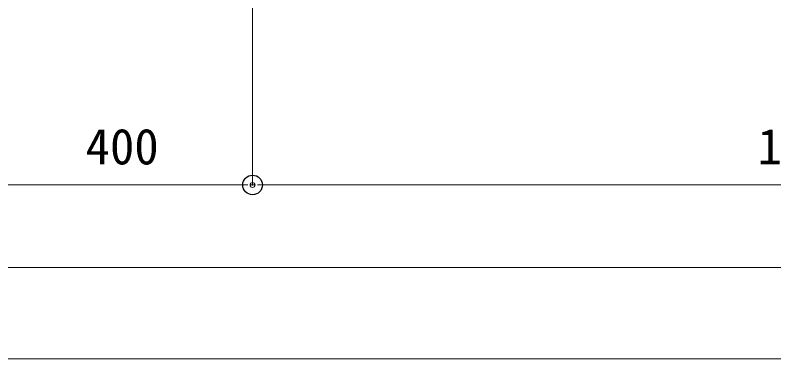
# Model space of a CAD drawing. Units: millimetres, scale not verified. Extents: x -10999 to 11014, y -7399 to 7386.
# Drawn here: x -9164 to -8000, y 2561 to 3088 of the extents above; entities that cross this region are included whole.
import ezdxf
from ezdxf.enums import TextEntityAlignment as Align

# ---------------------------------------------------------------- set-up
doc = ezdxf.new("R2010")
doc.units = ezdxf.units.MM
doc.header["$LTSCALE"] = 30
doc.header["$PDMODE"] = 32
doc.header["$PDSIZE"] = 30
for name, color, linetype, lineweight in [('0-0_0', 7, 'Continuous', 18), ('0-E_3-F', 3, 'Continuous', 18), ('1-2_3-GLEVEL', 5, 'Continuous', 18)]:
    doc.layers.add(name, color=color, linetype=linetype, lineweight=lineweight)
doc.layers.add('1-1_Defpoints', color=7, linetype='Continuous')
doc.styles.add('ＭＳ ゴシック', font='')
doc.styles.get('ＭＳ ゴシック').set_extended_font_data('MS Gothic')

# ---------------------------------------------------------------- blocks, each defined once
blk = doc.blocks.new('_Dot')
at = {"layer": '0-0_0', "lineweight": 9}
for p, q in [((-0.5, 0), (-1, 0)), ((0.25, 0), (-0.25, 0))]:
    blk.add_line(p, q, dxfattribs=at)
blk.add_circle((0, 0), 0.25, dxfattribs=at)
blk = doc.blocks.new('D7')
at = {"layer": '1-1_Defpoints'}
for p in [(1799.26, 4939.51), (2199.26, 4939.51), (2199.26, 3841.35)]:
    blk.add_point(p, dxfattribs=at)
at = {"layer": '1-2_3-GLEVEL'}
for p, q in [((1799.26, 4914.51), (1799.26, 3841.35)), ((2199.26, 4914.51), (2199.26, 3841.35)), ((1814.26, 3841.35), (2184.26, 3841.35))]:
    blk.add_line(p, q, dxfattribs=at)
at = {"layer": '1-2_3-GLEVEL', "xscale": 15, "yscale": 15, "rotation": 180}
blk.add_blockref('_Dot', (1799.26, 3841.35), dxfattribs=at)
at = {"layer": '1-2_3-GLEVEL', "xscale": 15, "yscale": 15}
blk.add_blockref('_Dot', (2199.26, 3841.35), dxfattribs=at)
at = {"layer": '1-2_3-GLEVEL', "color": 7, "style": 'ＭＳ ゴシック'}
blk.add_text('400', height=54.99, dxfattribs=at).set_placement((1943.01, 3856.35), align=Align.BOTTOM_LEFT)
blk = doc.blocks.new('D8')
at = {"layer": '1-2_3-GLEVEL'}
for p, q in [((2199.26, 4914.51), (2199.26, 3841.35)), ((2214.26, 3841.35), (3884.26, 3841.35))]:
    blk.add_line(p, q, dxfattribs=at)
at = {"layer": '1-2_3-GLEVEL', "xscale": 15, "yscale": 15, "rotation": 180}
blk.add_blockref('_Dot', (2199.26, 3841.35), dxfattribs=at)
at = {"layer": '1-2_3-GLEVEL', "color": 7, "style": 'ＭＳ ゴシック'}
blk.add_text('1700', height=54.99, dxfattribs=at).set_placement((2974.26, 3856.35), align=Align.BOTTOM_LEFT)

msp = doc.modelspace()

# ---------------------------------------------------------------- linework, layer by layer
at = {"layer": '0-E_3-F'}
for p, q in [((-9700.09, 2700.67), (-4591.76, 2700.67)), ((-9960.09, 2560.67), (-3744.26, 2560.67))]:
    msp.add_line(p, q, dxfattribs=at)

# ---------------------------------------------------------------- block references
at = {"layer": '1-2_3-GLEVEL'}
for name in ['D7', 'D8']:
    msp.add_blockref(name, (-10999.36, -1014.04), dxfattribs=at)

doc.saveas('drawing.dxf')
